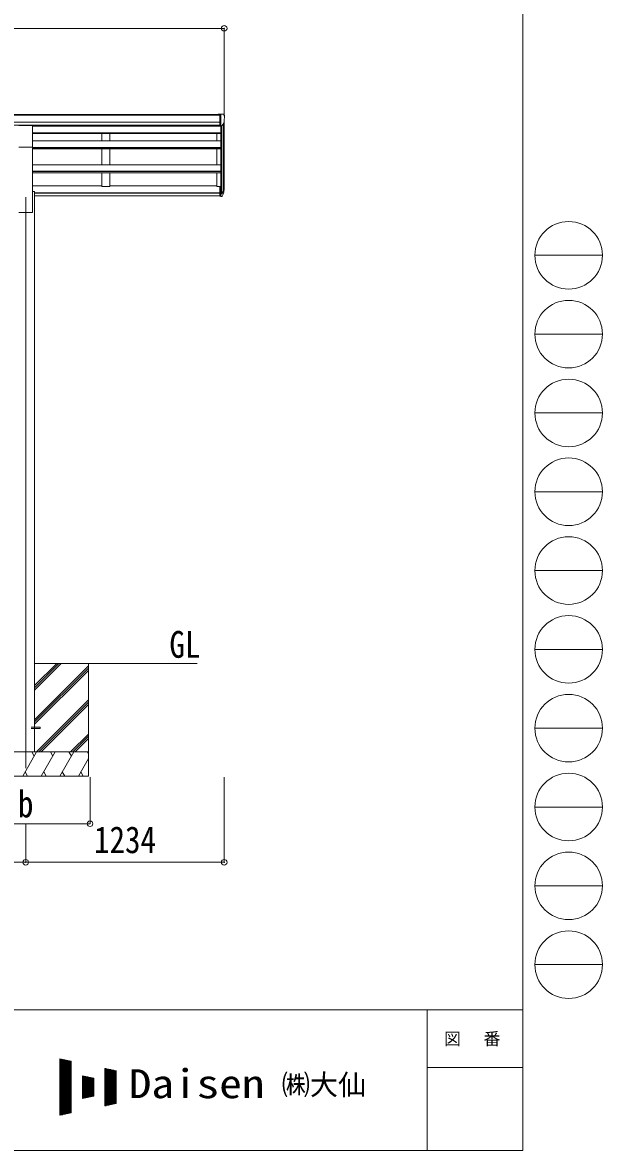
# Model space of a CAD drawing. Units: millimetres at full size; details may follow other scales. Extents: x -9783 to 33754, y -10064 to 6752.
# Drawn here: x 6287 to 9892, y -6828 to 184 of the extents above; entities that cross this region are included whole.
import ezdxf
from ezdxf.enums import TextEntityAlignment as Align

# ---------------------------------------------------------------- set-up
doc = ezdxf.new("R2010")
doc.units = ezdxf.units.MM
doc.header["$LTSCALE"] = 35
doc.header["$PDMODE"] = 32
doc.header["$PDSIZE"] = 35
for name, color, linetype, lineweight in [('0-0_0', 7, 'Continuous', 9), ('0-1_本体', 4, 'Continuous', 9), ('0-2_部品', 7, 'Continuous', 9), ('0-8_PARTS2', 2, 'Continuous', 9), ('0-A_寸法', 6, 'Continuous', 9), ('F-0_240', 7, 'Continuous', 9)]:
    doc.layers.add(name, color=color, linetype=linetype, lineweight=lineweight)
doc.styles.add('ＭＳ ゴシック', font='')
doc.styles.get('ＭＳ ゴシック').set_extended_font_data('MS Gothic')

msp = doc.modelspace()

# ---------------------------------------------------------------- linework, layer by layer
at = {"layer": '0-0_0'}
for p, q in [((6361.2, -3800.4), (7372.4, -3800.4)), ((6361.2, -3966.43), (6527.24, -3800.4)), ((6361.2, -3952.29), (6513.09, -3800.4)), ((6361.2, -3938.15), (6498.95, -3800.4)), ((6361.2, -4150.28), (6696.4, -3815.08)), ((6361.2, -4164.42), (6696.4, -3829.22)), ((6361.2, -4178.56), (6696.4, -3843.37)), ((6696.4, -3800.4), (6696.4, -4500.4)), ((6373.21, -4350.4), (6696.4, -4027.21)), ((6387.35, -4350.4), (6696.4, -4041.35)), ((6401.5, -4350.4), (6696.4, -4055.5)), ((6585.35, -4350.4), (6696.4, -4239.34)), ((6599.49, -4350.4), (6696.4, -4253.49)), ((6613.63, -4350.4), (6696.4, -4267.63)), ((6696.4, -4350.4), (5896.4, -4350.4)), ((6287.56, -4500.4), (6374.16, -4350.4)), ((6359.16, -4376.38), (6344.16, -4350.4)), ((6403.03, -4500.4), (6489.63, -4350.4)), ((6474.63, -4376.38), (6459.63, -4350.4)), ((6518.5, -4500.4), (6605.1, -4350.4)), ((6575.1, -4350.4), (6590.1, -4376.38)), ((6633.97, -4500.4), (6696.4, -4392.26)), ((6690.57, -4350.4), (6696.4, -4360.5)), ((6302.56, -4474.42), (6317.56, -4500.4)), ((6418.03, -4474.42), (6433.03, -4500.4)), ((6533.5, -4474.42), (6548.5, -4500.4)), ((6648.97, -4474.42), (6663.97, -4500.4)), ((5896.4, -4500.4), (6696.4, -4500.4))]:
    msp.add_line(p, q, dxfattribs=at)
at = {"layer": '0-1_本体'}
for p, q in [((1798.7, -387.42), (7513.7, -387.42)), ((1798.7, -392.78), (7513.7, -392.78)), ((1798.7, -436.3), (7513.7, -436.3)), ((1798.7, -453.97), (7513.7, -453.97)), ((6348.7, -456.46), (7513.7, -456.46)), ((6348.7, -459.3), (7520.2, -459.3)), ((6779.2, -456.46), (6779.2, -459.3)), ((6829.2, -456.46), (6829.2, -459.3)), ((7520.2, -457.8), (7520.2, -835.52)), ((7526.2, -458.33), (7526.2, -879.95)), ((7535.92, -442.97), (7535.92, -861.95)), ((7540.2, -837.69), (7540.2, -424.17)), ((6348.7, -501.25), (7520.2, -501.25)), ((6348.7, -502.95), (7520.2, -502.95)), ((6348.7, -506.73), (7520.2, -506.73)), ((6348.7, -552.16), (7520.2, -552.16)), ((6779.2, -506.73), (6779.2, -552.16)), ((6829.2, -506.73), (6829.2, -552.16)), ((7495.2, -552.16), (7495.2, -506.73)), ((6348.7, -996.95), (6348.7, -590)), ((6348.7, -592.74), (7520.2, -592.74)), ((6348.7, -594.43), (7520.2, -594.43)), ((6348.7, -601.3), (7520.2, -601.3)), ((6779.2, -601.3), (6779.2, -700.4)), ((6829.2, -601.3), (6829.2, -700.4)), ((7495.2, -700.4), (7495.2, -601.3)), ((6348.7, -700.4), (7520.2, -700.4)), ((6348.7, -739.54), (7520.2, -739.54)), ((6348.7, -741.21), (7520.2, -741.21)), ((6348.7, -750.85), (7520.2, -750.85)), ((6779.2, -750.85), (6779.2, -836.35)), ((7495.2, -836.35), (7495.2, -750.85)), ((6348.7, -831.13), (6779.2, -831.13)), ((6829.2, -831.13), (7495.2, -831.13)), ((7513.7, -836.35), (7495.2, -836.35)), ((6348.7, -866.95), (6361.2, -866.95)), ((6361.2, -866.95), (6361.2, -4346.95)), ((6361.2, -875.44), (7513.7, -875.44)), ((6361.2, -876.82), (7513.7, -876.82)), ((6361.2, -894), (7513.7, -894)), ((6263.7, -996.95), (6348.7, -996.95))]:
    msp.add_line(p, q, dxfattribs=at)
msp.add_lwpolyline([(6829.2, -750.85), (6829.2, -836.35), (6779.2, -836.35)], dxfattribs=at)
at = {"layer": '0-2_部品'}
for p, q in [((7513.7, -385.82), (7503.7, -385.91)), ((7503.7, -387.42), (7503.7, -385.91)), ((7513.7, -457.8), (7513.7, -385.82)), ((7532.2, -385.82), (7513.7, -385.82)), ((7520.2, -458.8), (7520.2, -385.82)), ((7532.2, -385.82), (7534.54, -385.96)), ((7535.29, -386.39), (7539.36, -392.19)), ((7542.2, -395.19), (7542.2, -395.82)), ((6263.7, -455.84), (6348.7, -455.84)), ((6348.7, -590), (6348.7, -455.84)), ((7513.7, -457.8), (7520.2, -457.8)), ((7520.2, -458.8), (7525.41, -458.48)), ((7527.83, -456.99), (7537.1, -440.92)), ((6263.7, -590), (6348.7, -590)), ((7513.7, -835.11), (7513.7, -896.17)), ((7513.7, -835.11), (7520.2, -835.11)), ((7520.2, -835.11), (7520.2, -896.99)), ((7513.7, -873.42), (7520.2, -873.42)), ((7513.7, -878.82), (7520.2, -878.82)), ((7513.7, -896.17), (7520.2, -896.17)), ((7520.2, -879.82), (7525.34, -879.82)), ((7520.2, -881.82), (7525.05, -881.82)), ((7520.2, -896.99), (7525.05, -896.99)), ((7526.64, -879.07), (7536.39, -860.65)), ((7537.81, -861.15), (7527.65, -880.32)), ((7535.23, -878), (7527.65, -895.49))]:
    msp.add_line(p, q, dxfattribs=at)
at = {"layer": '0-2_部品', "color": 4}
msp.add_line((6396, -4195.9), (6341.2, -4195.9), dxfattribs=at)
msp.add_lwpolyline([(6396, -4195.9), (6396, -4204.9), (6341.2, -4204.9)], dxfattribs=at)
at = {"layer": '0-2_部品'}
for centre, radius, start, end in [((7534.48, -386.96), 1, 35, 86.5), ((7340.2, -395.82), 202, 347.09739, 0), ((7539.2, -395.19), 3, 0, 87), ((7525.23, -455.49), 3, 273.5, 330), ((7452.26, -834.7), 88.05, 342.78929, 2.77608), ((7451.54, -838.98), 89.07, 345.58812, 5.50424), ((7525.05, -878.82), 3, 270, 330), ((7525.05, -893.99), 3, 270, 330), ((7525.34, -878.32), 1.5, 270, 330), ((7406.99, -841.92), 133.22, 344.28698, 356.72013)]:
    msp.add_arc(centre, radius, start, end, dxfattribs=at)
at = {"layer": '0-8_PARTS2'}
msp.add_line((6306.2, -900.9), (6306.2, -4450.9), dxfattribs=at)
at = {"layer": '0-A_寸法'}
for p, q in [((1772.2, 147.96), (7540.2, 147.96)), ((7540.2, 147.96), (7540.2, -397.67)), ((6706.2, -4796.79), (6706.2, -4507.82)), ((7540.2, -5036.77), (7540.2, -4507.82)), ((5906.2, -4796.79), (6706.2, -4796.79)), ((6306.2, -5036.77), (6306.2, -4796.79)), ((3006.2, -5036.77), (6306.2, -5036.77)), ((6306.2, -5036.77), (7540.2, -5036.77))]:
    msp.add_line(p, q, dxfattribs=at)
for p in [(7540.2, 147.96), (6706.2, -4796.79), (6306.2, -5036.77), (7540.2, -5036.77)]:
    msp.add_point(p, dxfattribs=at)
at = {"layer": 'F-0_240', "color": 5}
for p, q in [((9396.97, 6751.9), (9396.97, -6828.1)), ((-9783.03, -5953.1), (9396.97, -5953.1)), ((8801.97, -5953.1), (8801.97, -6828.1)), ((8801.97, -6311.85), (9396.97, -6311.85)), ((-9783.03, -6828.1), (9396.97, -6828.1))]:
    msp.add_line(p, q, dxfattribs=at)
at = {"layer": 'F-0_240', "color": 4}
for p, q in [((9471.77, -1263.1), (9891.77, -1263.1)), ((9471.77, -1753.1), (9891.77, -1753.1)), ((9471.77, -2243.1), (9891.77, -2243.1)), ((9471.77, -2733.1), (9891.77, -2733.1)), ((9471.77, -3223.1), (9891.77, -3223.1)), ((9471.77, -3713.1), (9891.77, -3713.1)), ((9471.77, -4203.1), (9891.77, -4203.1)), ((9471.77, -4693.1), (9891.77, -4693.1)), ((9471.77, -5183.1), (9891.77, -5183.1)), ((9471.77, -5673.1), (9891.77, -5673.1))]:
    msp.add_line(p, q, dxfattribs=at)
at = {"layer": 'F-0_240'}
for p, q in [((6519.04, -6259.47), (6589.04, -6274.05)), ((6519.04, -6259.47), (6519.04, -6609.47)), ((6519.04, -6262.76), (6534.85, -6262.76)), ((6519.04, -6266.26), (6551.65, -6266.26)), ((6519.04, -6269.76), (6568.45, -6269.76)), ((6519.04, -6273.26), (6585.25, -6273.26)), ((6519.04, -6276.76), (6589.04, -6276.76)), ((6519.04, -6280.26), (6589.04, -6280.26)), ((6519.04, -6283.76), (6589.04, -6283.76)), ((6519.04, -6287.26), (6589.04, -6287.26)), ((6519.04, -6290.76), (6589.04, -6290.76)), ((6519.04, -6294.26), (6589.04, -6294.26)), ((6519.04, -6297.76), (6589.04, -6297.76)), ((6519.04, -6301.26), (6589.04, -6301.26)), ((6519.04, -6304.76), (6589.04, -6304.76)), ((6519.04, -6308.26), (6589.04, -6308.26)), ((6521.12, -6609.03), (6521.12, -6259.9)), ((6524.62, -6608.3), (6524.62, -6260.63)), ((6528.12, -6607.58), (6528.12, -6261.36)), ((6531.62, -6606.85), (6531.62, -6262.09)), ((6535.12, -6606.12), (6535.12, -6262.81)), ((6538.62, -6605.39), (6538.62, -6263.54)), ((6542.12, -6604.66), (6542.12, -6264.27)), ((6545.62, -6603.93), (6545.62, -6265)), ((6549.12, -6603.2), (6549.12, -6265.73)), ((6552.62, -6602.47), (6552.62, -6266.46)), ((6556.12, -6601.74), (6556.12, -6267.19)), ((6559.62, -6601.01), (6559.62, -6267.92)), ((6563.12, -6600.28), (6563.12, -6268.65)), ((6566.62, -6599.55), (6566.62, -6269.38)), ((6570.12, -6598.83), (6570.12, -6270.11)), ((6573.62, -6598.1), (6573.62, -6270.84)), ((6577.12, -6597.37), (6577.12, -6271.56)), ((6580.62, -6596.64), (6580.62, -6272.29)), ((6584.12, -6595.91), (6584.12, -6273.02)), ((6587.62, -6595.18), (6587.62, -6273.75)), ((6589.04, -6274.05), (6589.04, -6594.88)), ((6519.04, -6311.76), (6589.04, -6311.76)), ((6519.04, -6315.26), (6589.04, -6315.26)), ((6519.04, -6318.76), (6589.04, -6318.76)), ((6519.04, -6322.26), (6589.04, -6322.26)), ((6519.04, -6325.76), (6589.04, -6325.76)), ((6519.04, -6329.26), (6589.04, -6329.26)), ((6519.04, -6332.76), (6589.04, -6332.76)), ((6519.04, -6336.26), (6589.04, -6336.26)), ((6519.04, -6339.76), (6589.04, -6339.76)), ((6519.04, -6343.26), (6589.04, -6343.26)), ((6519.04, -6346.76), (6589.04, -6346.76)), ((6519.04, -6350.26), (6589.04, -6350.26)), ((6519.04, -6353.76), (6589.04, -6353.76)), ((6519.04, -6357.26), (6589.04, -6357.26)), ((6519.04, -6360.76), (6589.04, -6360.76)), ((6519.04, -6364.26), (6589.04, -6364.26)), ((6519.04, -6367.76), (6589.04, -6367.76)), ((6519.04, -6371.26), (6589.04, -6371.26)), ((6519.04, -6374.76), (6589.04, -6374.76)), ((6519.04, -6378.26), (6589.04, -6378.26)), ((6659.04, -6364.47), (6729.04, -6379.05)), ((6659.04, -6364.47), (6659.04, -6504.47)), ((6659.04, -6367.76), (6674.85, -6367.76)), ((6659.04, -6371.26), (6691.65, -6371.26)), ((6659.04, -6374.76), (6708.45, -6374.76)), ((6659.04, -6378.26), (6725.25, -6378.26)), ((6661.12, -6504.03), (6661.12, -6364.9)), ((6664.62, -6503.3), (6664.62, -6365.63)), ((6668.12, -6502.58), (6668.12, -6366.36)), ((6671.62, -6501.85), (6671.62, -6367.09)), ((6675.12, -6501.12), (6675.12, -6367.81)), ((6678.62, -6500.39), (6678.62, -6368.54)), ((6682.12, -6499.66), (6682.12, -6369.27)), ((6685.62, -6498.93), (6685.62, -6370)), ((6689.12, -6498.2), (6689.12, -6370.73)), ((6692.62, -6497.47), (6692.62, -6371.46)), ((6696.12, -6496.74), (6696.12, -6372.19)), ((6699.62, -6496.01), (6699.62, -6372.92)), ((6703.12, -6495.28), (6703.12, -6373.65)), ((6706.62, -6494.55), (6706.62, -6374.38)), ((6710.12, -6493.83), (6710.12, -6375.11)), ((6713.62, -6493.1), (6713.62, -6375.84)), ((6717.12, -6492.37), (6717.12, -6376.56)), ((6720.62, -6491.64), (6720.62, -6377.29)), ((6724.12, -6490.91), (6724.12, -6378.02)), ((6727.62, -6490.18), (6727.62, -6378.75)), ((6729.04, -6379.05), (6729.04, -6489.88)), ((6799.04, -6317.8), (6869.04, -6332.38)), ((6799.04, -6317.8), (6799.04, -6551.13)), ((6799.04, -6318.76), (6803.65, -6318.76)), ((6799.04, -6322.26), (6820.45, -6322.26)), ((6799.04, -6325.76), (6837.25, -6325.76)), ((6799.04, -6329.26), (6854.05, -6329.26)), ((6799.04, -6332.76), (6869.04, -6332.76)), ((6799.04, -6336.26), (6869.04, -6336.26)), ((6799.04, -6339.76), (6869.04, -6339.76)), ((6799.04, -6343.26), (6869.04, -6343.26)), ((6799.04, -6346.76), (6869.04, -6346.76)), ((6799.04, -6350.26), (6869.04, -6350.26)), ((6799.04, -6353.76), (6869.04, -6353.76)), ((6799.04, -6357.26), (6869.04, -6357.26)), ((6799.04, -6360.76), (6869.04, -6360.76)), ((6799.04, -6364.26), (6869.04, -6364.26)), ((6799.04, -6367.76), (6869.04, -6367.76)), ((6799.04, -6371.26), (6869.04, -6371.26)), ((6799.04, -6374.76), (6869.04, -6374.76)), ((6799.04, -6378.26), (6869.04, -6378.26)), ((6801.12, -6550.7), (6801.12, -6318.23)), ((6804.62, -6549.97), (6804.62, -6318.96)), ((6808.12, -6549.24), (6808.12, -6319.69)), ((6811.62, -6548.51), (6811.62, -6320.42)), ((6815.12, -6547.78), (6815.12, -6321.15)), ((6818.62, -6547.05), (6818.62, -6321.88)), ((6822.12, -6546.33), (6822.12, -6322.61)), ((6825.62, -6545.6), (6825.62, -6323.34)), ((6829.12, -6544.87), (6829.12, -6324.06)), ((6832.62, -6544.14), (6832.62, -6324.79)), ((6836.12, -6543.41), (6836.12, -6325.52)), ((6839.62, -6542.68), (6839.62, -6326.25)), ((6843.12, -6541.95), (6843.12, -6326.98)), ((6846.62, -6541.22), (6846.62, -6327.71)), ((6850.12, -6540.49), (6850.12, -6328.44)), ((6853.62, -6539.76), (6853.62, -6329.17)), ((6857.12, -6539.03), (6857.12, -6329.9)), ((6860.62, -6538.3), (6860.62, -6330.63)), ((6864.12, -6537.58), (6864.12, -6331.36)), ((6867.62, -6536.85), (6867.62, -6332.09)), ((6869.04, -6332.38), (6869.04, -6536.55)), ((6519.04, -6381.76), (6589.04, -6381.76)), ((6519.04, -6385.26), (6589.04, -6385.26)), ((6519.04, -6388.76), (6589.04, -6388.76)), ((6519.04, -6392.26), (6589.04, -6392.26)), ((6519.04, -6395.76), (6589.04, -6395.76)), ((6519.04, -6399.26), (6589.04, -6399.26)), ((6519.04, -6402.76), (6589.04, -6402.76)), ((6519.04, -6406.26), (6589.04, -6406.26)), ((6519.04, -6409.76), (6589.04, -6409.76)), ((6519.04, -6413.26), (6589.04, -6413.26)), ((6519.04, -6416.76), (6589.04, -6416.76)), ((6519.04, -6420.26), (6589.04, -6420.26)), ((6519.04, -6423.76), (6589.04, -6423.76)), ((6519.04, -6427.26), (6589.04, -6427.26)), ((6519.04, -6430.76), (6589.04, -6430.76)), ((6519.04, -6434.26), (6589.04, -6434.26)), ((6519.04, -6437.76), (6589.04, -6437.76)), ((6519.04, -6441.26), (6589.04, -6441.26)), ((6519.04, -6444.76), (6589.04, -6444.76)), ((6519.04, -6448.26), (6589.04, -6448.26)), ((6659.04, -6381.76), (6729.04, -6381.76)), ((6659.04, -6385.26), (6729.04, -6385.26)), ((6659.04, -6388.76), (6729.04, -6388.76)), ((6659.04, -6392.26), (6729.04, -6392.26)), ((6659.04, -6395.76), (6729.04, -6395.76)), ((6659.04, -6399.26), (6729.04, -6399.26)), ((6659.04, -6402.76), (6729.04, -6402.76)), ((6659.04, -6406.26), (6729.04, -6406.26)), ((6659.04, -6409.76), (6729.04, -6409.76)), ((6659.04, -6413.26), (6729.04, -6413.26)), ((6659.04, -6416.76), (6729.04, -6416.76)), ((6659.04, -6420.26), (6729.04, -6420.26)), ((6659.04, -6423.76), (6729.04, -6423.76)), ((6659.04, -6427.26), (6729.04, -6427.26)), ((6659.04, -6430.76), (6729.04, -6430.76)), ((6659.04, -6434.26), (6729.04, -6434.26)), ((6659.04, -6437.76), (6729.04, -6437.76)), ((6659.04, -6441.26), (6729.04, -6441.26)), ((6659.04, -6444.76), (6729.04, -6444.76)), ((6659.04, -6448.26), (6729.04, -6448.26)), ((6799.04, -6381.76), (6869.04, -6381.76)), ((6799.04, -6385.26), (6869.04, -6385.26)), ((6799.04, -6388.76), (6869.04, -6388.76)), ((6799.04, -6392.26), (6869.04, -6392.26)), ((6799.04, -6395.76), (6869.04, -6395.76)), ((6799.04, -6399.26), (6869.04, -6399.26)), ((6799.04, -6402.76), (6869.04, -6402.76)), ((6799.04, -6406.26), (6869.04, -6406.26)), ((6799.04, -6409.76), (6869.04, -6409.76)), ((6799.04, -6413.26), (6869.04, -6413.26)), ((6799.04, -6416.76), (6869.04, -6416.76)), ((6799.04, -6420.26), (6869.04, -6420.26)), ((6799.04, -6423.76), (6869.04, -6423.76)), ((6799.04, -6427.26), (6869.04, -6427.26)), ((6799.04, -6430.76), (6869.04, -6430.76)), ((6799.04, -6434.26), (6869.04, -6434.26)), ((6799.04, -6437.76), (6869.04, -6437.76)), ((6799.04, -6441.26), (6869.04, -6441.26)), ((6799.04, -6444.76), (6869.04, -6444.76)), ((6799.04, -6448.26), (6869.04, -6448.26)), ((6519.04, -6451.76), (6589.04, -6451.76)), ((6519.04, -6455.26), (6589.04, -6455.26)), ((6519.04, -6458.76), (6589.04, -6458.76)), ((6519.04, -6462.26), (6589.04, -6462.26)), ((6519.04, -6465.76), (6589.04, -6465.76)), ((6519.04, -6469.26), (6589.04, -6469.26)), ((6519.04, -6472.76), (6589.04, -6472.76)), ((6519.04, -6476.26), (6589.04, -6476.26)), ((6519.04, -6479.76), (6589.04, -6479.76)), ((6519.04, -6483.26), (6589.04, -6483.26)), ((6519.04, -6486.76), (6589.04, -6486.76)), ((6519.04, -6490.26), (6589.04, -6490.26)), ((6519.04, -6493.76), (6589.04, -6493.76)), ((6519.04, -6497.26), (6589.04, -6497.26)), ((6519.04, -6500.76), (6589.04, -6500.76)), ((6519.04, -6504.26), (6589.04, -6504.26)), ((6519.04, -6507.76), (6589.04, -6507.76)), ((6519.04, -6511.26), (6589.04, -6511.26)), ((6519.04, -6514.76), (6589.04, -6514.76)), ((6519.04, -6518.26), (6589.04, -6518.26)), ((6659.04, -6451.76), (6729.04, -6451.76)), ((6659.04, -6455.26), (6729.04, -6455.26)), ((6659.04, -6458.76), (6729.04, -6458.76)), ((6659.04, -6462.26), (6729.04, -6462.26)), ((6659.04, -6465.76), (6729.04, -6465.76)), ((6659.04, -6469.26), (6729.04, -6469.26)), ((6659.04, -6472.76), (6729.04, -6472.76)), ((6659.04, -6476.26), (6729.04, -6476.26)), ((6659.04, -6479.76), (6729.04, -6479.76)), ((6659.04, -6483.26), (6729.04, -6483.26)), ((6659.04, -6486.76), (6729.04, -6486.76)), ((6659.04, -6504.47), (6729.04, -6489.88)), ((6659.04, -6490.26), (6727.23, -6490.26)), ((6659.04, -6493.76), (6710.43, -6493.76)), ((6659.04, -6497.26), (6693.63, -6497.26)), ((6659.04, -6500.76), (6676.83, -6500.76)), ((6659.04, -6504.26), (6660.03, -6504.26)), ((6799.04, -6451.76), (6869.04, -6451.76)), ((6799.04, -6455.26), (6869.04, -6455.26)), ((6799.04, -6458.76), (6869.04, -6458.76)), ((6799.04, -6462.26), (6869.04, -6462.26)), ((6799.04, -6465.76), (6869.04, -6465.76)), ((6799.04, -6469.26), (6869.04, -6469.26)), ((6799.04, -6472.76), (6869.04, -6472.76)), ((6799.04, -6476.26), (6869.04, -6476.26)), ((6799.04, -6479.76), (6869.04, -6479.76)), ((6799.04, -6483.26), (6869.04, -6483.26)), ((6799.04, -6486.76), (6869.04, -6486.76)), ((6799.04, -6490.26), (6869.04, -6490.26)), ((6799.04, -6493.76), (6869.04, -6493.76)), ((6799.04, -6497.26), (6869.04, -6497.26)), ((6799.04, -6500.76), (6869.04, -6500.76)), ((6799.04, -6504.26), (6869.04, -6504.26)), ((6799.04, -6507.76), (6869.04, -6507.76)), ((6799.04, -6511.26), (6869.04, -6511.26)), ((6799.04, -6514.76), (6869.04, -6514.76)), ((6799.04, -6518.26), (6869.04, -6518.26)), ((6519.04, -6521.76), (6589.04, -6521.76)), ((6519.04, -6525.26), (6589.04, -6525.26)), ((6519.04, -6528.76), (6589.04, -6528.76)), ((6519.04, -6532.26), (6589.04, -6532.26)), ((6519.04, -6535.76), (6589.04, -6535.76)), ((6519.04, -6539.26), (6589.04, -6539.26)), ((6519.04, -6542.76), (6589.04, -6542.76)), ((6519.04, -6546.26), (6589.04, -6546.26)), ((6519.04, -6549.76), (6589.04, -6549.76)), ((6519.04, -6553.26), (6589.04, -6553.26)), ((6519.04, -6556.76), (6589.04, -6556.76)), ((6519.04, -6560.26), (6589.04, -6560.26)), ((6519.04, -6563.76), (6589.04, -6563.76)), ((6519.04, -6567.26), (6589.04, -6567.26)), ((6519.04, -6570.76), (6589.04, -6570.76)), ((6519.04, -6574.26), (6589.04, -6574.26)), ((6519.04, -6577.76), (6589.04, -6577.76)), ((6519.04, -6581.26), (6589.04, -6581.26)), ((6519.04, -6584.76), (6589.04, -6584.76)), ((6519.04, -6588.26), (6589.04, -6588.26)), ((6799.04, -6521.76), (6869.04, -6521.76)), ((6799.04, -6525.26), (6869.04, -6525.26)), ((6799.04, -6528.76), (6869.04, -6528.76)), ((6799.04, -6532.26), (6869.04, -6532.26)), ((6799.04, -6535.76), (6869.04, -6535.76)), ((6869.04, -6536.55), (6799.04, -6551.13)), ((6799.04, -6539.26), (6856.03, -6539.26)), ((6799.04, -6542.76), (6839.23, -6542.76)), ((6799.04, -6546.26), (6822.43, -6546.26)), ((6799.04, -6549.76), (6805.63, -6549.76)), ((6519.04, -6591.76), (6589.04, -6591.76)), ((6589.04, -6594.88), (6519.04, -6609.47)), ((6519.04, -6595.26), (6587.23, -6595.26)), ((6519.04, -6598.76), (6570.43, -6598.76)), ((6519.04, -6602.26), (6553.63, -6602.26)), ((6519.04, -6605.76), (6536.83, -6605.76)), ((6519.04, -6609.26), (6520.03, -6609.26))]:
    msp.add_line(p, q, dxfattribs=at)
at = {"layer": 'F-0_240', "color": 4}
for centre in [(9681.77, -1263.1), (9681.77, -1753.1), (9681.77, -2243.1), (9681.77, -2733.1), (9681.77, -3223.1), (9681.77, -3713.1), (9681.77, -4203.1), (9681.77, -4693.1), (9681.77, -5183.1), (9681.77, -5673.1)]:
    msp.add_circle(centre, 210, dxfattribs=at)

# ---------------------------------------------------------------- texts
at = {"layer": '0-0_0', "style": 'ＭＳ ゴシック', "width": 0.85}
msp.add_text('GL', height=166.8, dxfattribs=at).set_placement((7199.62, -3815.34), align=Align.BOTTOM_LEFT)
at = {"layer": '0-A_寸法', "color": 7, "style": 'ＭＳ ゴシック', "width": 0.85}
for s, p in [('b', (6258.08, -4807.29)), ('1234', (6730.7, -5029.77))]:
    msp.add_text(s, height=166.8, dxfattribs=at).set_placement(p, align=Align.BOTTOM_LEFT)
at = {"layer": 'F-0_240', "style": 'ＭＳ ゴシック', "width": 1.15}
msp.add_text('Daisen', height=179.6, dxfattribs=at).set_placement((6947.05, -6556.97), align=Align.BOTTOM_LEFT)
at = {"layer": 'F-0_240', "style": 'ＭＳ ゴシック'}
msp.add_text('㈱大仙\u3000', height=128.3, dxfattribs=at).set_placement((7898.35, -6521.97), align=Align.BOTTOM_LEFT)
at = {"layer": 'F-0_240', "insert": (8906.97, -6180.6), "char_height": 76.98, "attachment_point": 7, "style": 'ＭＳ ゴシック'}
msp.add_mtext('\\T1.17;図\u3000番', dxfattribs=at)

doc.saveas('drawing.dxf')
